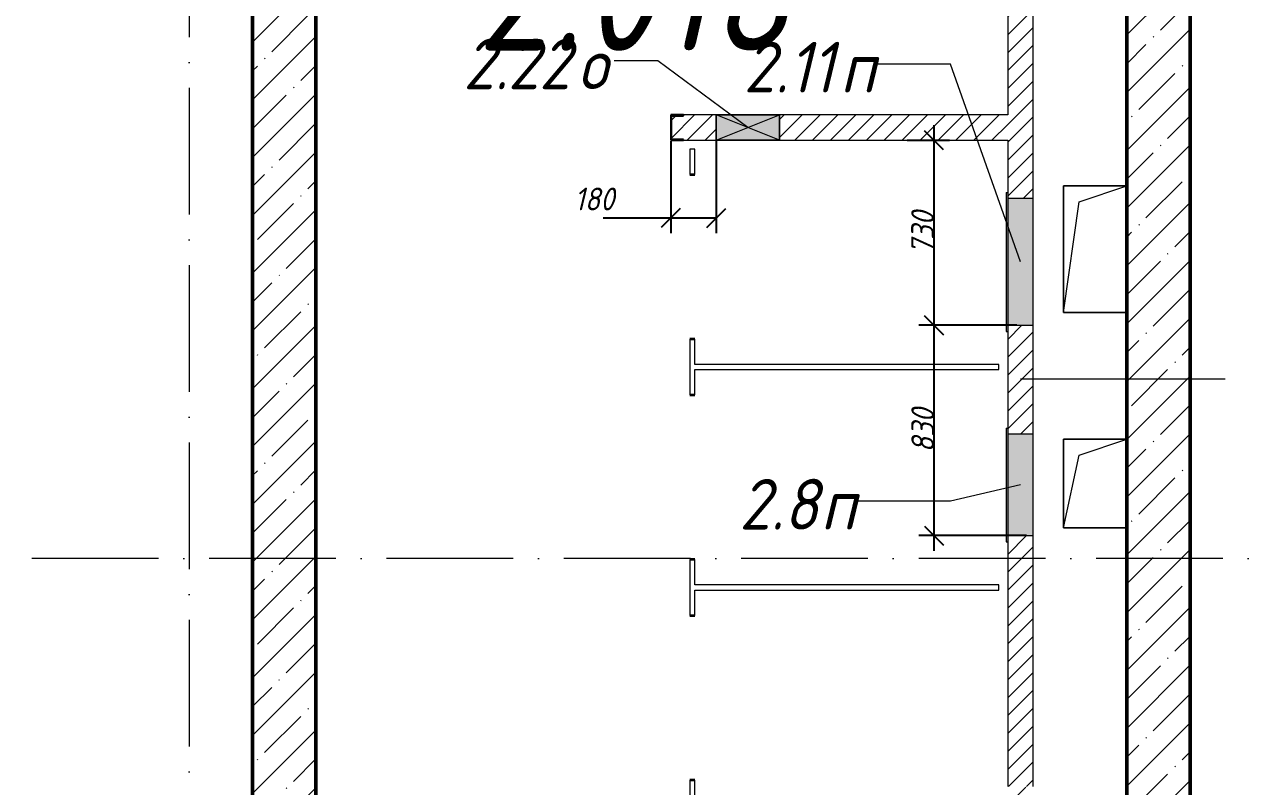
# Model space of a CAD drawing. Header units: millimetres. Extents: x -401725 to 250493, y 305116 to 802890.
# Drawn here: x 46691 to 51537, y 379936 to 382943 of the extents above; entities that cross this region are included whole.
import ezdxf

# ---------------------------------------------------------------- set-up
doc = ezdxf.new("R2010")
doc.units = ezdxf.units.MM
doc.linetypes.add('50_200_ШТРИХ_1Т_ш5_п1_п1_', pattern=[700, 500, -100, 0, -100])
for name, color, linetype, lineweight in [('A-____-____-DIMS', 7, 'Continuous', 9), ('A-DETL-GENF-OTLN', 7, 'Continuous', 9), ('A-DOOR-OPNG-MCUT', 7, 'Continuous', 35), ('A-FLOR-____-OTLN', 7, 'Continuous', 9), ('A-GENM-____-IDEN', 7, 'Continuous', 9), ('A-GENM-____-MCUT', 7, 'Continuous', 25), ('A-GENM-____-OTLN', 7, 'Continuous', 9), ('A-GENM-____-OTLN-1', 7, 'Continuous', 25), ('A-GLAZ-____-IDEN', 7, 'Continuous', 9), ('A-GLAZ-____-OTLN', 7, 'Continuous', 9), ('A-WALL-____-MCUT-2', 7, 'Continuous', 50), ('A-WALL-____-PATT-1', 7, 'Continuous', 9), ('A-WALL-FNSH-MCUT-1', 7, 'Continuous', 9), ('S-GRID-____-OTLN-1', 7, '50_200_ШТРИХ_1Т_ш5_п1_п1_', 9), ('Марки помещений', 7, 'Continuous', 9)]:
    doc.layers.add(name, color=color, linetype=linetype, lineweight=lineweight)
doc.layers.add('A-DOOR-____-OTLN-1', color=7, linetype='Continuous', lineweight=9, true_color=0xffffff)
doc.layers.add('A-GLAZ-____-OTLN-1', color=7, linetype='Continuous', lineweight=9, true_color=0xc0c0c0)
doc.styles.add('ISOCPEUR_I_11', font='isocpeui.ttf', dxfattribs={"width": 0.9, "height": 200})
doc.styles.add('ISOCPEUR_I_2', font='isocpeui.ttf', dxfattribs={"width": 0.85, "height": 2.3})
doc.styles.add('ISOCPEUR_I_7', font='isocpeui.ttf', dxfattribs={"width": 0.9, "height": 90})
doc.dimstyles.new('ISO-1_8_0_9К_СРЕДНИЙ_Кладочные_1', dxfattribs={"dimscale": 304.8, "dimtxt": 89.638306, "dimasz": 0.246063, "dimexe": 0.19685, "dimexo": 0, "dimgap": 0, "dimtad": 1, "dimdec": 3, "dimrnd": 0.001, "dimdsep": 46, "dimtxsty": 'ISOCPEUR_I_7', "dimblk1": 'OBLIQUE', "dimblk2": 'OBLIQUE', "dimsah": 1, "dimcen": 0.09, "dimdle": 0.19685, "dimazin": 0, "dimtfac": 1, "dimtdec": 4, "dimtix": 1, "dimtmove": 0, "dimatfit": 3, "dimfxl": 1, "dimtvp": 1, "dimtolj": 1, "dimtzin": 0, "dimarcsym": 2})
doc.dimstyles.new('ISO-1_8_0_9К_СРЕДНИЙ_Кладочные_2', dxfattribs={"dimscale": 304.8, "dimtxt": 89.638306, "dimasz": 0.246063, "dimexe": 0.19685, "dimexo": 0, "dimgap": 0, "dimtad": 1, "dimdec": 3, "dimrnd": 0.001, "dimdsep": 46, "dimtxsty": 'ISOCPEUR_I_7', "dimblk1": 'OBLIQUE', "dimblk2": 'OBLIQUE', "dimsah": 1, "dimcen": 0.09, "dimdle": 0.19685, "dimazin": 0, "dimtfac": 1, "dimtdec": 4, "dimtix": 1, "dimtmove": 1, "dimatfit": 3, "dimfxl": 1, "dimtvp": 1, "dimtolj": 1, "dimtzin": 0, "dimarcsym": 2})
pattern_1 = [(45, (-15659.08, 321904.7), (-114.04925, 114.04925), []), (45, (-15545.03, 321904.7), (-114.04925, 114.04925), [201.612, -40.322, 3.353, -36.97])]
pattern_2 = [(45, (-15659.08, 321904.697), (-35.35534, 35.35534), [])]

# ---------------------------------------------------------------- blocks, each defined once
blk = doc.blocks.new('DOR_ДУ_распашная__1Ст_Прямоугольная_ШЕР - Вн_650х2100h_Кабинки С_у-18405741-АР1_План отверстий 2 этажа в осях 1-64_Ю-ЯЯ')
at = {"layer": 'A-DOOR-OPNG-MCUT'}
for p, q in [((-325, -10), (-325, 10)), ((325, 10), (325, -10))]:
    blk.add_line(p, q, dxfattribs=at)
blk = doc.blocks.new('154_Фахверк_СКБ_Швеллер - Тип_100_3960-28331862-АР1_План отверстий 2 этажа в осях 1-64_Ю-ЯЯ')
at = {"layer": 'A-GENM-____-MCUT'}
for p, q in [((175, 50), (125, 50)), ((125, 50), (125, -50)), ((175, 47), (175, 50)), ((128, 47), (175, 47)), ((128, -47), (128, 47)), ((175, -47), (128, -47)), ((175, -50), (175, -47)), ((125, -50), (175, -50))]:
    blk.add_line(p, q, dxfattribs=at)
blk = doc.blocks.new('AR_Отверстие Ниша - Лючок-32402783-АР1_План отверстий 2 этажа в осях 1-64_Ю-ЯЯ')
at = {"layer": 'A-GLAZ-____-OTLN'}
blk.add_hatch(color=256, dxfattribs=at).paths.add_polyline_path([(250, -50), (250, 50), (-250, 50), (-250, -50)], flags=0)
for p, q in [((250, 50), (-250, 50)), ((-250, 50), (-250, -50)), ((250, -50), (250, 50)), ((-250, -50), (250, -50))]:
    blk.add_line(p, q, dxfattribs=at)
blk = doc.blocks.new('Л_Общий_Лючок - Лючок-29683801-АР1_План отверстий 2 этажа в осях 1-64_Ю-ЯЯ')
at = {"layer": 'A-GLAZ-____-OTLN-1'}
blk.add_hatch(color=256, dxfattribs=at).paths.add_polyline_path([(-24, 0), (524, 0), (524, 6), (-24, 6)], flags=0)
at = {"layer": 'A-GLAZ-____-OTLN'}
for p, q in [((524, 6), (-24, 6)), ((-24, 6), (-24, 0)), ((524, 6), (524, 0))]:
    blk.add_line(p, q, dxfattribs=at)
blk = doc.blocks.new('AR_Отверстие Ниша - Лючок-32402759-АР1_План отверстий 2 этажа в осях 1-64_Ю-ЯЯ')
at = {"layer": 'A-GLAZ-____-OTLN'}
blk.add_hatch(color=256, dxfattribs=at).paths.add_polyline_path([(200, -50), (200, 50), (-200, 50), (-200, -50)], flags=0)
for p, q in [((200, 50), (-200, 50)), ((-200, 50), (-200, -50)), ((200, -50), (200, 50)), ((-200, -50), (200, -50))]:
    blk.add_line(p, q, dxfattribs=at)
blk = doc.blocks.new('Л_Общий_Лючок - Лючок-29684370-АР1_План отверстий 2 этажа в осях 1-64_Ю-ЯЯ')
at = {"layer": 'A-GLAZ-____-OTLN-1'}
blk.add_hatch(color=256, dxfattribs=at).paths.add_polyline_path([(-24, 0), (424, 0), (424, 6), (-24, 6)], flags=0)
at = {"layer": 'A-GLAZ-____-OTLN'}
for p, q in [((424, 6), (-24, 6)), ((-24, 6), (-24, 0)), ((424, 6), (424, 0))]:
    blk.add_line(p, q, dxfattribs=at)
blk = doc.blocks.new('AR_Отверстие прямоугольное _в плите_ - AR_Отверстие прямоугольное _в плите_-30459243-АР1_План отверстий 2 этажа в осях 1-64_Ю-ЯЯ')
at = {"layer": 'A-GENM-____-OTLN'}
for p, q in [((125, 175), (-125, 175)), ((-125, 175), (-125, -175)), ((-62.5, 112.5), (125, 175)), ((-125, -175), (-62.5, 112.5)), ((-125, -175), (125, -175))]:
    blk.add_line(p, q, dxfattribs=at)
blk = doc.blocks.new('AR_Отверстие прямоугольное _в плите_ - AR_Отверстие прямоугольное _в плите_-V153-АР1_План отверстий 2 этажа в осях 1-64_Ю-ЯЯ')
at = {"layer": 'A-GENM-____-OTLN'}
for p, q in [((125, 250), (-125, 250)), ((-125, 250), (-125, -250)), ((-62.5, 187.5), (125, 250)), ((-125, -250), (-62.5, 187.5)), ((-125, -250), (125, -250))]:
    blk.add_line(p, q, dxfattribs=at)
blk = doc.blocks.new('AR_Отверстие прямоугольное _в стене__БезПР - AR_Отверстие прямоугольное _в стене__БезПР-36428202-АР1_План отверстий 2 этажа в осях 1-64_Ю-ЯЯ')
at = {"layer": 'A-GLAZ-____-OTLN'}
blk.add_hatch(color=256, dxfattribs=at).paths.add_polyline_path([(125, 50), (-125, 50), (-125, -50), (125, -50)], flags=0)
at = {"layer": 'A-DETL-GENF-OTLN'}
for p, q in [((-125, -50), (-125, 50)), ((-125, 50), (125, 50)), ((125, 50), (-125, -50)), ((-125, 50), (125, -50)), ((125, 50), (-125, 50)), ((-125, 50), (-125, -50)), ((125, 50), (125, -50)), ((125, -50), (125, 50)), ((125, -50), (-125, -50)), ((-125, -50), (125, -50))]:
    blk.add_line(p, q, dxfattribs=at)
blk = doc.blocks.new('_Oblique')
at = {"color": 0, "linetype": 'ByBlock', "lineweight": -2}
blk.add_line((-0.5, -0.5), (0.5, 0.5), dxfattribs=at)
blk = doc.blocks.new('*D9011')
at = {"layer": 'A-____-____-DIMS', "color": 0, "lineweight": -2, "transparency": 16777216}
for p, q in [((50280.8, 380865.7), (50280.8, 381815.7)), ((50607.5, 381755.7), (50220.8, 381755.7)), ((50645.3, 380925.7), (50220.8, 380925.7))]:
    blk.add_line(p, q, dxfattribs=at)
at = {"layer": 'Defpoints', "color": 0, "transparency": 16777216}
for p in [(50280.8, 381755.7), (50607.5, 381755.7), (50645.3, 380925.7)]:
    blk.add_point(p, dxfattribs=at)
at = {"layer": 'A-____-____-DIMS', "color": 0, "lineweight": -2, "transparency": 16777216, "xscale": 75, "yscale": 75, "zscale": 75}
for p, rotation in [((50280.8, 381755.7), 90), ((50280.8, 380925.7), 270)]:
    blk.add_blockref('_Oblique', p, dxfattribs=dict(at, rotation=rotation))
at = {"layer": 'A-____-____-DIMS', "color": 0, "transparency": 16777216, "insert": (50235.8, 381340.7), "char_height": 90, "width": 409.578, "attachment_point": 5, "rotation": 90, "style": 'ISOCPEUR_I_7'}
blk.add_mtext('\\A1;830', dxfattribs=at)
blk = doc.blocks.new('*D9012')
at = {"layer": 'A-____-____-DIMS', "color": 0, "lineweight": -2, "transparency": 16777216}
for p, q in [((50280.8, 381695.7), (50280.8, 382545.7)), ((50174.8, 382485.7), (50340.8, 382485.7)), ((50607.5, 381755.7), (50220.8, 381755.7))]:
    blk.add_line(p, q, dxfattribs=at)
at = {"layer": 'Defpoints', "color": 0, "transparency": 16777216}
for p in [(50174.8, 382485.7), (50280.8, 382485.7), (50607.5, 381755.7)]:
    blk.add_point(p, dxfattribs=at)
at = {"layer": 'A-____-____-DIMS', "color": 0, "lineweight": -2, "transparency": 16777216, "xscale": 75, "yscale": 75, "zscale": 75}
for p, rotation in [((50280.8, 382485.7), 90), ((50280.8, 381755.7), 270)]:
    blk.add_blockref('_Oblique', p, dxfattribs=dict(at, rotation=rotation))
at = {"layer": 'A-____-____-DIMS', "color": 0, "transparency": 16777216, "insert": (50235.3, 382120.7), "char_height": 90, "width": 409.578, "attachment_point": 5, "rotation": 90, "style": 'ISOCPEUR_I_7'}
blk.add_mtext('\\A1;730', dxfattribs=at)
blk = doc.blocks.new('*D8911')
at = {"layer": 'A-____-____-DIMS', "color": 0, "lineweight": -2, "transparency": 16777216}
for p, q in [((49240.9, 382482.7), (49240.9, 382119.1)), ((49420.9, 382485.7), (49420.9, 382119.1)), ((49240.9, 382179.1), (48975, 382179.1)), ((49420.9, 382179.1), (49180.9, 382179.1))]:
    blk.add_line(p, q, dxfattribs=at)
at = {"layer": 'Defpoints', "color": 0, "transparency": 16777216}
for p in [(49240.9, 382482.7), (49420.9, 382485.7), (49420.9, 382179.1)]:
    blk.add_point(p, dxfattribs=at)
at = {"layer": 'A-____-____-DIMS', "color": 0, "lineweight": -2, "transparency": 16777216, "xscale": 75, "yscale": 75, "zscale": 75, "rotation": 180}
blk.add_blockref('_Oblique', (49240.9, 382179.1), dxfattribs=at)
at = {"layer": 'A-____-____-DIMS', "color": 0, "lineweight": -2, "transparency": 16777216, "xscale": 75, "yscale": 75, "zscale": 75}
blk.add_blockref('_Oblique', (49420.9, 382179.1), dxfattribs=at)
at = {"layer": 'A-____-____-DIMS', "color": 0, "transparency": 16777216, "insert": (48861, 382299.1), "char_height": 90, "width": 368.207, "attachment_point": 1, "line_spacing_factor": 1.149209, "style": 'ISOCPEUR_I_7'}
blk.add_mtext('\\A1;180', dxfattribs=at)

msp = doc.modelspace()

# ---------------------------------------------------------------- hatches: boundary and pattern name
at = {"layer": 'A-WALL-____-PATT-1'}
h = msp.add_hatch(dxfattribs=at)
h.set_pattern_fill('FP_13', color=256, style=0, pattern_type=2)
h.set_pattern_definition(pattern_1)
h.paths.add_polyline_path([(51040.9187, 377585.7392), (51290.9187, 377585.7392), (51290.9187, 385085.7392), (51040.9187, 385085.7392), (51040.9187, 379129.289)], flags=0)
h = msp.add_hatch(dxfattribs=at)
h.set_pattern_fill('FP_5', color=256, style=0, pattern_type=2)
h.set_pattern_definition(pattern_2)
h.paths.add_polyline_path([(50570.9187, 377335.7392), (50670.9187, 377335.7392), (50670.9187, 377435.7392), (50570.9187, 377435.7392)], flags=0)
h.paths.add_polyline_path([(50663.1517, 377735.7392), (50670.9187, 377735.7392), (50670.9187, 379265.7392), (50570.9187, 379265.7392), (50570.9187, 377735.7392)], flags=0)
h.paths.add_polyline_path([(50629.5595, 379465.7392), (50670.9187, 379465.7392), (50670.9187, 379885.7392), (50667.9187, 379885.7392), (50667.9187, 379932.7392), (50573.9187, 379932.7392), (50573.9187, 379885.7392), (50570.9187, 379885.7392), (50570.9187, 379465.7392), (50573.9187, 379465.7392)], flags=0)
h.paths.add_polyline_path([(50670.9187, 379935.7392), (50670.9187, 380925.7392), (50570.9187, 380925.7392), (50570.9187, 379935.7392), (50667.9187, 379935.7392)], flags=0)
h.paths.add_polyline_path([(50593.443, 381325.7392), (50670.9187, 381325.7392), (50670.9187, 381755.7392), (50570.9187, 381755.7392), (50570.9187, 381325.7392)], flags=0)
h.paths.add_polyline_path([(50670.9187, 382255.7392), (50670.9187, 384470.7392), (50570.9187, 384470.7392), (50570.9187, 382255.7392), (50575.3847, 382255.7392)], flags=0)
h.paths.add_polyline_path([(50670.9187, 384770.7392), (50670.9187, 384885.7392), (50570.9187, 384885.7392), (50570.9187, 384770.7392), (50666.127, 384770.7392)], flags=0)
h = msp.add_hatch(dxfattribs=at)
h.set_pattern_fill('FP_13', color=256, style=0, pattern_type=2)
h.set_pattern_definition(pattern_1)
h.paths.add_polyline_path([(47840.9187, 377585.7392), (47840.9187, 384135.7392), (47590.9187, 384135.7392), (47590.9187, 377585.7392)], flags=0)
h.paths.add_polyline_path([(47632.5854, 384385.7392), (47840.9187, 384385.7392), (47840.9187, 384585.7392), (47590.9187, 384585.7392), (47590.9187, 384385.7392)], flags=0)
h = msp.add_hatch(dxfattribs=at)
h.set_pattern_fill('FP_5', color=256, style=0, pattern_type=2)
h.set_pattern_definition(pattern_2)
h.paths.add_polyline_path([(49290.9187, 382485.7392), (49420.9187, 382485.7392), (49420.9187, 382585.7392), (49290.9187, 382585.7392), (49290.9187, 382582.7392), (49243.9187, 382582.7392), (49243.9187, 382488.7392), (49290.9187, 382488.7392)], flags=0)
h.paths.add_polyline_path([(49670.9187, 382485.7392), (50570.9187, 382485.7392), (50570.9187, 382585.7392), (49670.9187, 382585.7392)], flags=0)

# ---------------------------------------------------------------- linework, layer by layer
at = {"layer": 'A-FLOR-____-OTLN'}
for p, q in [((50790.9187, 382305.7392), (51040.9187, 382305.7392)), ((50790.9187, 381805.7392), (50790.9187, 382305.7392)), ((51040.9187, 381805.7392), (50790.9187, 381805.7392)), ((50790.9187, 381305.7392), (51040.9187, 381305.7392)), ((50790.9187, 380955.7392), (50790.9187, 381305.7392)), ((51040.9187, 380955.7392), (50790.9187, 380955.7392))]:
    msp.add_line(p, q, dxfattribs=at)
at = {"layer": 'A-GENM-____-IDEN'}
msp.add_line((50620.9187, 381544.3704), (51428.9384, 381544.3704), dxfattribs=at)
at = {"layer": 'A-GLAZ-____-IDEN'}
for p, q in [((49189.7299, 382799.5223), (49017.822, 382799.5223)), ((49545.9187, 382535.7392), (49189.7299, 382799.5223)), ((50345.9187, 382786.8096), (50053.3757, 382786.8096)), ((50620.9187, 382005.7392), (50345.9187, 382786.8096)), ((50620.9187, 381125.7392), (50345.9187, 381061.8383)), ((50345.9187, 381061.8383), (49975.5164, 381061.8383))]:
    msp.add_line(p, q, dxfattribs=at)
at = {"layer": 'A-WALL-____-MCUT-2'}
for p, q in [((51040.9187, 385085.7392), (51040.9187, 377585.7392)), ((51290.9187, 377585.7392), (51290.9187, 384835.7392)), ((47590.9187, 384135.7392), (47590.9187, 377585.7392)), ((47840.9187, 377585.7392), (47840.9187, 384135.7392))]:
    msp.add_line(p, q, dxfattribs=at)
at = {"layer": 'A-WALL-FNSH-MCUT-1'}
for p, q in [((50570.9187, 384470.7392), (50570.9187, 382585.7392)), ((50670.9187, 382255.7392), (50670.9187, 384470.7392)), ((49420.9187, 382585.7392), (49290.9187, 382585.7392)), ((50570.9187, 382585.7392), (49670.9187, 382585.7392)), ((49290.9187, 382485.7392), (49420.9187, 382485.7392)), ((49335.9187, 382450.7392), (49315.9187, 382450.7392)), ((49315.9187, 382450.7392), (49315.9187, 382350.7392)), ((49335.9187, 382350.7392), (49335.9187, 382450.7392)), ((49670.9187, 382485.7392), (50570.9187, 382485.7392)), ((50570.9187, 382485.7392), (50570.9187, 382255.7392)), ((50570.9187, 381755.7392), (50570.9187, 381325.7392)), ((50670.9187, 381325.7392), (50670.9187, 381755.7392)), ((49315.9187, 381700.7392), (49315.9187, 381480.7392)), ((49335.9187, 381600.7392), (49335.9187, 381700.7392)), ((50535.9187, 381600.7392), (49335.9187, 381600.7392)), ((49335.9187, 381580.7392), (50535.9187, 381580.7392)), ((49335.9187, 381480.7392), (49335.9187, 381580.7392)), ((50535.9187, 381580.7392), (50535.9187, 381600.7392)), ((50570.9187, 380925.7392), (50570.9187, 379935.7392)), ((50670.9187, 379935.7392), (50670.9187, 380925.7392)), ((49315.9187, 380830.7392), (49315.9187, 380610.7392)), ((49335.9187, 380730.7392), (49335.9187, 380830.7392)), ((50535.9187, 380730.7392), (49335.9187, 380730.7392)), ((49335.9187, 380610.7392), (49335.9187, 380710.7392)), ((49335.9187, 380710.7392), (50535.9187, 380710.7392)), ((50535.9187, 380710.7392), (50535.9187, 380730.7392)), ((49315.9187, 379960.7392), (49315.9187, 379840.7392)), ((49335.9187, 379860.7392), (49335.9187, 379960.7392))]:
    msp.add_line(p, q, dxfattribs=at)
at = {"layer": 'S-GRID-____-OTLN-1'}
for p, q in [((47340.9187, 412797.5486), (47340.9187, 374796.285)), ((51040.9187, 412797.5486), (51040.9187, 374796.285)), ((47840.9187, 412509.2909), (47840.9187, 374937.4037)), ((59820.9592, 380835.7392), (-20327.8515, 380835.7392))]:
    msp.add_line(p, q, dxfattribs=at)

# ---------------------------------------------------------------- block references
at = {"layer": 'A-DOOR-____-OTLN-1', "rotation": 270}
for p in [(49325.9187, 382025.7392), (49325.9187, 381155.7392), (49325.9187, 380285.7392)]:
    msp.add_blockref('DOR_ДУ_распашная__1Ст_Прямоугольная_ШЕР - Вн_650х2100h_Кабинки С_у-18405741-АР1_План отверстий 2 этажа в осях 1-64_Ю-ЯЯ', p, dxfattribs=at)
at = {"layer": 'A-GENM-____-OTLN'}
for name, p in [('AR_Отверстие прямоугольное _в плите_ - AR_Отверстие прямоугольное _в плите_-V153-АР1_План отверстий 2 этажа в осях 1-64_Ю-ЯЯ', (50915.9187, 382055.7392)), ('AR_Отверстие прямоугольное _в плите_ - AR_Отверстие прямоугольное _в плите_-30459243-АР1_План отверстий 2 этажа в осях 1-64_Ю-ЯЯ', (50915.9187, 381130.7392))]:
    msp.add_blockref(name, p, dxfattribs=at)
at = {"layer": 'A-GENM-____-OTLN-1'}
msp.add_blockref('154_Фахверк_СКБ_Швеллер - Тип_100_3960-28331862-АР1_План отверстий 2 этажа в осях 1-64_Ю-ЯЯ', (49115.9187, 382535.7392), dxfattribs=at)
at = {"layer": 'A-GLAZ-____-OTLN'}
for name, p, rotation in [('AR_Отверстие прямоугольное _в стене__БезПР - AR_Отверстие прямоугольное _в стене__БезПР-36428202-АР1_План отверстий 2 этажа в осях 1-64_Ю-ЯЯ', (49545.9187, 382535.7392), 180), ('Л_Общий_Лючок - Лючок-29683801-АР1_План отверстий 2 этажа в осях 1-64_Ю-ЯЯ', (50570.9187, 381755.7392), 90.00000000000006), ('AR_Отверстие Ниша - Лючок-32402783-АР1_План отверстий 2 этажа в осях 1-64_Ю-ЯЯ', (50620.9187, 382005.7392), 270.0000000000001), ('Л_Общий_Лючок - Лючок-29684370-АР1_План отверстий 2 этажа в осях 1-64_Ю-ЯЯ', (50570.9187, 380925.7392), 90.00000000000006), ('AR_Отверстие Ниша - Лючок-32402759-АР1_План отверстий 2 этажа в осях 1-64_Ю-ЯЯ', (50620.9187, 381125.7392), 270.0000000000001)]:
    msp.add_blockref(name, p, dxfattribs=dict(at, rotation=rotation))

# ---------------------------------------------------------------- texts
at = {"layer": 'A-GLAZ-____-IDEN', "char_height": 200, "attachment_point": 1, "style": 'ISOCPEUR_I_11'}
for s, insert, width in [('2.22', (48422.3674, 382887.1368), 548.35425), ('2.11', (49529.0171, 382874.4242), 461.772), ('\\fISOCPEUR|b0|i1|c204|p34|;\\W.9;о', (48874.8049, 382887.1368), 158.734125), ('\\fISOCPEUR|b0|i1|c204|p34|;\\W.9;п', (49910.0171, 382874.4242), 158.734125), ('2.8', (49511.4671, 381149.4529), 389.620125), ('\\fISOCPEUR|b0|i1|c204|p34|;\\W.9;п', (49832.9358, 381149.4529), 158.734125)]:
    msp.add_mtext(s, dxfattribs=dict(at, insert=insert, width=width))
at = {"layer": 'Марки помещений', "insert": (48475.0736, 383339.1755), "char_height": 500, "width": 737.5525, "attachment_point": 1, "style": 'ISOCPEUR_I_2'}
msp.add_mtext('2.018', dxfattribs=at)

# ---------------------------------------------------------------- dimensions: what is measured, and where the dimension line sits
at = {"layer": 'A-____-____-DIMS'}
for base, p1, p2, override, picture, middle in [((50280.8379, 382485.7392), (50607.5189, 381755.7392), (50174.7719, 382485.7392), {"dimpost": '<>', "dimfxl": 848.628277}, '*D9012', (50235.2584, 382120.7392)), ((50280.8379, 381755.7392), (50645.3328, 380925.7392), (50607.5189, 381755.7392), {"dimpost": '<>', "dimfxl": 830.860934}, '*D9011', (50235.8379, 381340.7392))]:
    dim = msp.add_linear_dim(base=base, p1=p1, p2=p2, angle=90, dimstyle='ISO-1_8_0_9К_СРЕДНИЙ_Кладочные_2', override=override, dxfattribs=at)
    dim.commit()
    dim.dimension.update_dxf_attribs({"geometry": picture, "text_midpoint": middle})
dim = msp.add_linear_dim(base=(49420.9187, 382179.0823), p1=(49240.9187, 382482.6912), p2=(49420.9187, 382485.7392), dimstyle='ISO-1_8_0_9К_СРЕДНИЙ_Кладочные_1', override={"dimpost": '<>', "dimfxl": 180.025805}, dxfattribs=at)
dim.commit()
dim.dimension.update_dxf_attribs({"geometry": '*D8911', "text_midpoint": (49045.1026, 382179.0823), "dimtype": 160})

doc.saveas('drawing.dxf')
